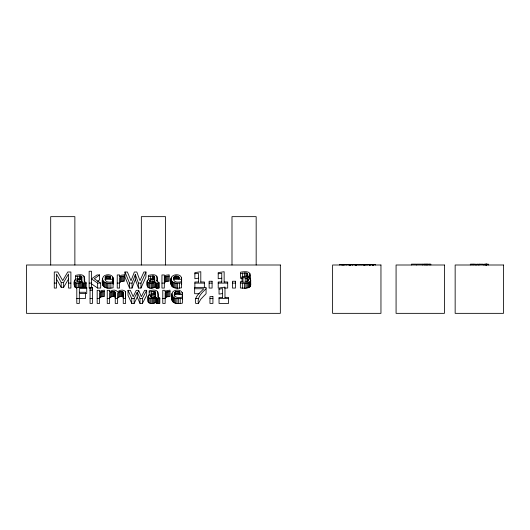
<?xml version="1.0" encoding="UTF-8"?>
<svg xmlns="http://www.w3.org/2000/svg" width="530" height="530" viewBox="0 0 530 530"><rect width="100%" height="100%" fill="white"/><g stroke="black" fill="none" stroke-linecap="round" stroke-linejoin="round"><path stroke-width="0.79" d="M113.069 277.892L113.089 287.797C109.922 288.366 106.086 288.77 103.516 286.405C101.68 283.702 101.78 279.383 103.39 276.587C106.119 273.52 113.639 274.136 113.135 279.264L104.907 279.264C105.742 282.921 110.333 282.331 113.089 281.668M113.135 284.219L113.148 278.806M181.571 277.892L181.591 287.797C178.424 288.366 174.589 288.77 172.018 286.405C170.183 283.702 170.282 279.383 171.892 276.587C174.622 273.52 182.141 274.136 181.638 279.264L173.409 279.264C174.244 282.921 178.835 282.331 181.591 281.668M182.399 293.269L182.419 303.173C179.253 303.743 175.417 304.147 172.846 301.782C171.011 299.079 171.11 294.76 172.72 291.964C175.45 288.89 182.969 289.506 182.466 294.64L174.237 294.64L174.237 296.29M182.466 299.589L182.479 294.176M170.991 283.947L171.395 277.303M171.819 299.324L171.919 298.436M242.005 277.707C244.058 277.621 249.14 277.64 247.927 280.94C245.973 283 242.786 282.159 240.362 281.642L240.362 287.976L245.887 288.28L249.796 286.955L250.624 285.723L250.465 278.972L249.656 278.131L246.43 277.084L249.213 275.971L249.908 275.202C250.763 270.512 243.343 271.704 240.6 272.162L240.6 278.409L242.647 277.939M250.624 285.723L250.73 280.026M74.412 281.059L74.684 281.94L76.691 283.133L76.691 288.088L74.684 286.896C72.272 280.138 75.896 277.733 81.925 278.283L81.779 276.68L80.613 275.971L75.545 276.607M147.234 281.059L147.499 281.94C149.486 284.007 152.852 283.404 155.091 282.073L155.091 287.022C152.852 288.36 149.486 288.963 147.499 286.896C145.088 280.138 148.711 277.733 154.74 278.283L154.594 276.68L153.428 275.971L148.36 276.607M147.234 286.008L147.347 280.43M148.062 296.429L148.327 297.317C150.321 299.384 153.68 298.781 155.919 297.443L155.919 302.398C153.68 303.736 150.321 304.339 148.327 302.272C145.916 295.515 149.54 293.11 155.575 293.66L155.429 292.056L154.263 291.348L149.188 291.977M148.062 301.385L148.175 300.755M105.318 277.157L105.013 278.151L110.77 278.151L110.088 276.441L106.841 276.017L105.318 277.157L105.318 278.806M173.82 277.157L173.515 278.151L179.273 278.151L178.59 276.441L175.344 276.017L173.82 277.157L173.82 278.806M174.648 292.534L174.344 293.527L180.101 293.527L179.425 291.818L176.172 291.394L174.648 292.534L174.648 294.183M240.6 273.453L245.94 272.937L246.953 273.255L247.762 274.533L246.529 276.156L242.005 276.706L242.005 281.834M199.234 293.713L194.656 293.713L194.656 287.373L206.071 287.373L206.071 293.713L200.737 299.291L198.419 303.438L195.689 303.438C193.781 296.807 199.916 292.838 203.811 288.757L194.656 288.757M132.043 288.062L132.043 283.106L135.322 274.54L138.456 283.106L138.456 288.062L140.973 288.062L145.955 276.952L145.955 271.996L143.902 271.996L139.986 280.648L136.813 271.996L134.381 271.996L131.029 280.767L127.392 271.996L124.961 271.996L124.961 276.952L129.539 288.062L132.043 288.062L135.322 279.495L135.322 274.54M198.419 303.438C196.875 297.138 202.01 292.62 206.071 288.757M81.925 281.635L81.925 279.158L77.983 279.601L76.784 280.814L77.38 281.715L78.851 282.086L81.925 281.264M154.74 281.635L154.74 279.158L150.798 279.601L149.599 280.814L150.202 281.715L151.666 282.086L154.74 281.264M155.575 297.012L155.575 294.534L151.633 294.978L150.427 296.19L151.03 297.091L152.494 297.462L155.575 296.641M140.973 288.062L140.973 283.106L145.955 271.996M240.362 283.02C243.654 283.318 248.709 284.325 250.624 280.767M134.13 303.438L134.13 298.483L137.257 292.169L140.019 298.483L140.019 303.438L142.398 303.438L146.658 295.283L146.658 290.327L144.624 290.327L141.344 296.641L138.641 290.327L136.27 290.327L133.182 296.641L130.32 290.327L128.002 290.327L128.002 295.283L131.738 303.438L134.13 303.438L137.257 297.125L137.257 292.169M142.398 303.438L142.398 298.483L146.658 290.327M63.633 287.32L63.633 282.364L68.536 274.07L68.536 288.062L70.894 288.062L70.894 271.996L67.767 271.996L62.699 280.589L57.77 271.996L54.272 271.996L54.272 288.062L56.438 288.062L56.438 274.043L61.195 282.364L61.195 287.32L63.633 287.32L68.536 279.019M147.347 285.378L147.678 284.829M99.547 291.858L101.27 290.572L104.39 290.188L104.39 296.522L101.243 296.813L99.547 298.059M119.601 276.481L121.33 275.202L124.444 274.812L124.444 281.145L121.297 281.437L119.601 282.682M164.32 276.481L166.049 275.202L169.163 274.812L169.163 281.145L166.016 281.437L164.32 282.682M165.148 291.858L166.877 290.572L169.991 290.188L169.991 296.522L166.851 296.813L165.148 298.059M104.39 291.566L101.243 291.858L99.547 293.103L99.547 303.438L97.175 303.438L97.175 290.327L99.547 290.327L99.547 291.977M124.444 276.19L121.297 276.481L119.601 277.733L119.601 288.062L117.236 288.062L117.236 274.951L119.601 274.951L119.601 276.607M169.163 276.19L166.016 276.481L164.32 277.733L164.32 288.062L161.955 288.062L161.955 274.951L164.32 274.951L164.32 276.607M169.991 291.566L166.851 291.858L165.148 293.103L165.148 303.438L162.783 303.438L162.783 290.327L165.148 290.327L165.148 291.977M109.617 291.858C111.664 289.877 115.851 289.241 117.633 291.858C119.581 289.923 123.477 289.3 125.398 291.533L125.636 303.438L123.258 303.438L123.258 292.785L122.814 291.738L121.489 291.387L119.608 291.791L117.633 293.017L117.633 303.438L115.255 303.438L115.255 292.785L114.798 291.732L113.447 291.381L111.598 291.785L109.617 293.017L109.617 303.438L107.245 303.438L107.245 290.327L109.617 290.327L109.617 291.977M97.599 281.337L99.58 279.906L99.58 274.951L94.307 278.76L100.674 283.106L100.674 288.062L97.646 288.062L91.504 283.861M117.633 297.973L119.608 296.747L121.489 296.343L122.814 296.687L123.258 297.741M109.617 297.973L111.598 296.74L113.447 296.336L114.798 296.687L115.255 297.741M76.691 283.133L79.169 283.219L82.276 282.073L83.634 283.219L86.171 283.053L85.999 282.232L84.608 281.947C85.436 274.368 82.104 273.957 75.545 275.381L75.545 279.906M82.276 282.073L82.276 287.022L81.222 287.558L81.222 282.603M155.091 282.073L156.449 283.219L158.987 283.053L158.814 282.232L157.423 281.947C158.251 274.368 154.919 273.957 148.36 275.381L148.36 279.906M155.091 287.022L156.449 288.174L158.987 288.009L158.987 283.053M155.919 297.443L157.284 298.595L159.815 298.43L159.649 297.608L158.251 297.323C159.079 289.738 155.747 289.334 149.188 290.758L149.188 295.714M155.919 302.398L157.284 303.544L159.815 303.385L159.815 298.43M182.419 297.045C179.663 297.708 175.072 298.297 174.237 294.64M194.861 273.778L198.419 273.228L198.419 282.165M218.208 273.778L221.765 273.228L221.765 282.165M198.419 278.184L194.861 278.734L194.861 272.639L200.797 271.718L200.797 282.205M221.765 278.184L218.208 278.734L218.208 272.639L224.144 271.718L224.144 282.205M219.042 289.155L222.593 288.598L222.593 297.542M222.593 293.554L219.042 294.11L219.042 288.015L224.978 287.094L224.978 297.582M102.489 278.992C103.072 283.815 109.511 283.689 113.089 282.841M170.991 278.992C171.574 283.815 178.014 283.689 181.591 282.841L181.638 284.219L181.651 278.806M171.819 294.369C172.402 299.192 178.842 299.066 182.419 298.218L182.479 299.132M416.984 264.152L422.211 264.152M478.934 264.178L483.3 264.178L483.3 265M347.342 264.437L352.543 264.437L352.543 265M353.119 264.437L358.061 264.437L358.061 265M99.58 274.951L97.03 274.951L91.504 278.906L97.646 283.106L100.674 283.106M198.419 281.993L194.861 281.993L194.861 287.233M200.797 281.993L204.355 281.993L204.355 287.233M221.765 281.993L218.208 281.993L218.208 288.062M224.144 281.993L227.701 281.993L227.701 288.062L224.541 288.062M61.195 282.364L63.633 282.364M54.272 283.106L56.438 283.106M68.536 283.106L70.894 283.106M89.139 283.106L91.504 283.106M117.236 283.106L119.601 283.106M124.961 271.996L129.539 283.106L132.043 283.106M138.456 283.106L140.973 283.106M161.955 283.106L164.32 283.106M194.861 283.106L204.355 283.106M209.125 283.106L212.093 283.106M218.208 283.106L227.701 283.106M232.478 283.106L235.446 283.106M90.716 288.062L89.139 288.062L89.139 271.254L91.504 271.254L91.504 287.359M86.734 288.545L79.321 288.545L79.321 292.679M90.06 288.85L92.432 288.85M90.06 290.327L92.432 290.327M79.321 292.275L85.542 292.275L85.542 298.39L76.797 298.483M222.593 297.37L219.042 297.37L219.042 303.438L228.536 303.438L228.536 297.37L224.978 297.37M90.06 298.483L92.432 298.483M97.175 298.483L99.547 298.483M107.245 298.483L109.617 298.483M115.255 298.483L117.633 298.483M123.258 298.483L125.636 298.483M128.002 290.327L131.738 298.483L134.13 298.483M140.019 298.483L142.398 298.483M162.783 298.483L165.148 298.483M195.689 298.483L198.419 298.483M209.953 298.483L212.921 298.483M219.042 298.483L228.536 298.483M156.529 280.695L156.853 281.132L156.853 276.176M56.438 278.999L61.195 287.32M82.276 287.022L82.581 287.558L82.581 282.603M249.802 278.118L250.14 279.244L250.054 273.685M137.257 297.125L140.019 303.438M135.322 279.495L138.456 288.062M182.399 298.224L182.154 292.461M250.73 284.981L250.465 278.972M125.636 297.502L125.398 291.533M157.94 297.635L157.682 291.553M84.296 282.258L84.031 276.176M158.987 288.009L158.814 282.232M113.148 283.762L112.824 277.091M488.402 265L488.402 264.178L484.215 264.178L484.215 265M486.878 264.178L486.838 265M486.739 264.178L486.739 265M486.573 264.178L486.573 265M486.348 264.178L486.348 265M486.103 264.178L486.103 265M485.904 264.178L485.904 265M485.732 264.178L485.732 265M479.054 264.178L479.054 265M478.153 265L478.153 264.178L476.636 264.178L476.636 265M475.562 265L475.562 264.178L470.335 264.178L470.335 265M473.866 264.178L473.866 265M472.018 264.178L472.018 265M430.83 265L430.83 264.152L422.542 264.152L422.542 265M429.154 264.152L429.154 265M427.604 264.152L427.604 265M426.683 264.152L426.683 265M425.789 264.152L425.789 265M424.232 264.152L424.232 265M416.428 265L416.428 264.152L411.452 264.152L411.452 265M375.392 265L375.392 264.437L367.774 264.437L367.774 265M373.67 264.437L373.67 265M373.551 264.437L373.551 265M373.358 264.437L373.358 265M373.12 264.437L373.12 265M372.848 264.437L372.848 265M372.63 264.437L372.63 265M372.444 264.437L372.444 265M372.298 264.437L372.298 265M370.722 264.437L370.689 265M370.178 264.437L370.178 265M369.907 264.437L369.907 265M369.688 264.437L369.688 265M369.503 264.437L369.503 265M369.383 264.437L369.383 265M366.72 265L366.72 264.437L361.97 264.437L361.97 265M365.11 264.437L365.11 265M364.998 264.437L364.998 265M364.799 264.437L364.799 265M364.58 264.437L364.58 265M364.296 264.437L364.296 265M364.044 264.437L364.044 265M363.858 264.437L363.858 265M363.699 264.437L363.699 265M360.89 265L360.89 264.437L359.168 264.437L359.168 265M356.451 264.437L356.451 265M356.279 264.437L356.319 265M356.114 264.437L356.107 265M355.855 264.437L355.868 265M355.564 264.437L355.544 265M355.047 264.437L355.04 265M352.443 264.437L352.443 265M350.794 264.437L350.794 265M350.747 264.437L350.747 265M350.522 264.437L350.449 265M350.27 264.437L350.27 265M349.952 264.437L349.952 265M349.581 264.437L349.608 265M349.316 264.437L349.296 265M349.098 264.437L349.098 265M349.091 264.437L349.091 265M346.454 265L346.454 264.437L339.485 264.437L339.485 265M344.884 264.437L344.884 265M343.937 264.437L343.937 265M343.678 264.437L343.678 265M342.97 264.437L342.97 265M342.254 264.437L342.254 265M342.002 264.437L342.002 265M341.048 264.437L341.048 265M256.169 265L256.169 216.651L231.994 216.651L231.994 265M250.319 281.43L250.319 286.385M249.908 275.202L249.908 279.33M249.796 282L249.796 286.955M249.213 275.971L249.213 278.449M249.073 282.49L249.073 287.445M248.113 279.502L248.113 281.152M248.166 282.881L248.166 287.836M248.053 276.6L248.053 278.25M247.868 279.025L247.868 281.503M247.762 274.533L247.762 276.183M247.556 273.785L247.556 276.262M247.457 278.621L247.457 281.927M247.106 283.159L247.106 288.115M246.953 273.255L246.953 276.554M246.881 278.296L246.881 282.424M245.94 272.937L245.94 276.236M245.887 283.325L245.887 288.28M245.238 277.852L245.238 281.98M244.515 272.831L244.515 276.958M244.515 283.384L244.515 288.34M242.945 277.707L242.945 281.834M242.647 272.983L242.647 277.11M242.654 283.292L242.654 288.247M180.213 298.556L180.213 303.511M179.928 292.534L179.928 294.183M179.63 292.056L179.63 293.706M179.425 291.818L179.425 294.296M179.385 283.179L179.385 288.135M179.1 277.157L179.1 278.806M178.59 276.441L178.59 278.919M178.57 291.394L178.57 293.872M178.345 298.668L178.345 303.624M177.742 276.017L177.742 278.495M177.517 283.292L177.517 288.247M177.384 291.248L177.384 293.726M176.974 298.595L176.974 303.551M176.556 275.878L176.556 278.356M176.139 283.219L176.139 288.174M176.172 291.394L176.172 293.872M175.728 298.37L175.728 303.326M175.344 276.017L175.344 278.495M175.258 291.818L175.258 294.296M174.9 282.993L174.9 287.949M174.615 297.993L174.615 302.948M174.43 276.441L174.43 278.919M173.787 282.623L173.787 287.571M173.641 297.469L173.641 302.425M172.813 282.092L172.813 287.048M172.846 296.827L172.846 301.782M172.276 296.098L172.276 301.053M172.018 281.45L172.018 286.405M171.919 293.481L171.932 300.232M171.448 280.721L171.448 285.677M171.091 278.104L171.104 284.855M168.911 291.44L168.911 296.396M168.083 276.064L168.083 281.019M167.831 291.546L167.831 296.495M167.003 276.17L167.003 281.125M166.851 291.858L166.851 296.813M166.016 276.481L166.016 281.437M165.956 292.375L165.956 297.33M165.519 265L165.519 216.651L141.344 216.651L141.344 265M165.121 276.998L165.121 281.953M158.967 298.609L158.967 303.564M158.139 283.232L158.139 288.188M158.033 298.668L158.033 303.624M157.205 283.292L157.205 288.247M157.284 298.595L157.284 303.544M156.675 298.363L156.675 303.319M156.449 283.219L156.449 288.174M156.224 297.979L156.224 302.935M155.846 282.987L155.846 287.942M155.396 282.603L155.396 287.558M155.429 292.056L155.429 293.706M154.992 291.613L154.992 294.09M154.78 294.514L154.78 296.992M154.866 297.979L154.866 302.935M154.594 276.68L154.594 278.336M154.263 291.348L154.263 293.825M154.157 276.236L154.157 278.714M154.038 282.603L154.038 287.558M153.952 279.144L153.952 282.444M153.832 298.363L153.832 303.319M153.428 275.971L153.428 278.449M153.243 291.261L153.243 293.739M153.004 282.987L153.004 287.942M153.018 294.634L153.018 297.933M152.819 298.595L152.819 303.544M152.415 275.885L152.415 278.363M152.189 279.257L152.189 282.563M151.991 283.219L151.991 288.174M151.825 298.668L151.825 303.624M151.633 294.978L151.633 297.456M151.288 291.44L151.288 294.74M150.99 283.292L150.99 288.247M150.798 279.601L150.798 282.079M150.732 295.515L150.732 297.164M150.46 276.064L150.46 279.37M150.341 298.509L150.341 303.465M149.897 280.138L149.897 282.616M149.506 283.133L149.506 288.088M149.129 298.032L149.129 302.988M148.513 295.25L148.513 296.899M148.301 282.656L148.301 287.611M148.327 297.317L148.327 302.272M147.499 281.94L147.499 286.896M138.641 290.327L138.641 291.977M131.738 298.483L131.738 303.438M129.539 283.106L129.539 288.062M123.364 276.064L123.364 281.019M123.145 292.169L123.145 297.125M122.814 291.738L122.814 296.687M122.284 276.17L122.284 281.125M122.264 291.474L122.264 296.429M121.489 291.387L121.489 296.343M121.297 276.481L121.297 281.437M120.562 291.487L120.562 296.442M120.403 276.998L120.403 281.953M119.608 291.791L119.608 296.747M118.627 292.302L118.627 297.257M115.142 292.169L115.142 297.125M114.798 291.732L114.798 296.687M114.235 291.467L114.235 296.422M113.447 291.381L113.447 296.336M112.539 291.48L112.539 296.436M111.598 291.785L111.598 296.74M110.883 283.179L110.883 288.135M110.598 277.157L110.598 278.806M110.624 292.302L110.624 297.257M110.088 276.441L110.088 278.919M109.24 276.017L109.24 278.495M109.014 283.292L109.014 288.247M108.054 275.878L108.054 278.356M107.636 283.219L107.636 288.174M106.841 276.017L106.841 278.495M106.397 282.993L106.397 287.949M105.927 276.441L105.927 278.919M105.284 282.623L105.284 287.571M104.311 282.092L104.311 287.048M103.516 281.45L103.516 286.405M103.304 291.44L103.304 296.396M102.946 280.721L102.946 285.677M102.601 279.9L102.601 284.855M102.23 291.546L102.23 296.495M101.243 291.858L101.243 296.813M100.349 292.375L100.349 297.33M97.646 283.106L97.646 288.062M86.171 283.053L86.171 287.18M85.323 283.232L85.323 287.359M84.389 283.292L84.389 287.426M83.634 283.219L83.634 287.346M83.031 282.987L83.031 287.114M81.779 276.68L81.779 278.336M81.342 276.236L81.342 278.714M81.13 279.144L81.13 282.444M80.613 275.971L80.613 278.449M80.189 282.987L80.189 287.114M79.593 275.885L79.593 278.363M79.374 279.257L79.374 282.563M79.169 283.219L79.169 287.346M78.175 283.292L78.175 287.426M77.983 279.601L77.983 282.079M77.645 276.064L77.645 279.37M77.082 280.138L77.082 281.788M75.485 282.656L75.485 287.611M74.869 265L74.869 216.651L50.694 216.651L50.694 265M74.862 279.873L74.862 281.529M74.684 281.94L74.684 286.896M280.344 265L26.5 265L26.5 313.349L280.344 313.349L280.344 265M380.957 265L332.608 265L332.608 313.349L380.957 313.349L380.957 265M444.425 265L396.076 265L396.076 313.349L444.425 313.349L444.425 265M503.5 265L455.151 265L455.151 313.349L503.5 313.349L503.5 265M212.093 281.251L209.125 281.251L209.125 288.062L212.093 288.062L212.093 281.251M235.446 281.251L232.478 281.251L232.478 288.062L235.446 288.062L235.446 281.251M86.734 287.373L76.797 287.373L76.797 303.438L79.321 303.438L79.321 293.435L86.734 293.501L86.734 287.373M92.432 287.373L90.06 287.373L90.06 303.438L92.432 303.438L92.432 287.373M212.921 296.628L209.953 296.628L209.953 303.438L212.921 303.438L212.921 296.628M355.279 265L355.279 264.437L355.266 265"/></g></svg>
